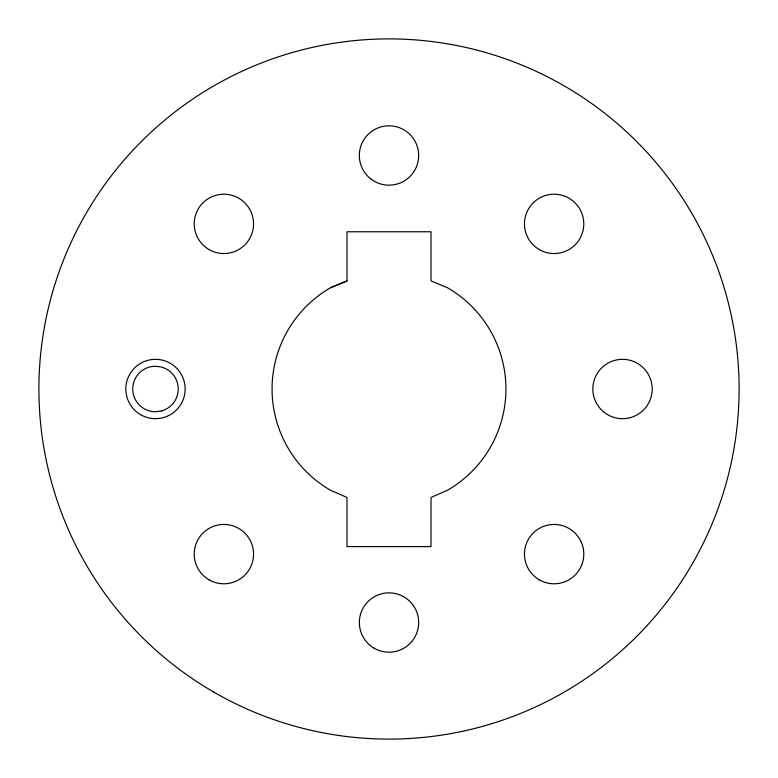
<?xml version="1.0" encoding="UTF-8"?>
<svg xmlns="http://www.w3.org/2000/svg" width="778" height="778" viewBox="0 0 778 778"><rect width="100%" height="100%" fill="white"/><g stroke="black" fill="none" stroke-linecap="round" stroke-linejoin="round"><path stroke-width="1.17" d="M330.533 287.734L346.988 280.916L346.988 231.766L431.012 231.766L431.012 280.916L447.467 287.734A116.933 116.933 0 0 1 447.467 490.266L431.012 497.443L431.012 546.594L346.988 546.594L346.988 497.443L330.533 490.266A116.933 116.933 0 0 1 330.533 287.734L346.988 280.916M161.377 410.979L155.483 411.757A22.756 22.756 0 0 1 132.727 389A22.756 22.756 0 0 1 155.483 366.244L161.377 367.022A22.756 22.756 0 0 1 161.377 410.979M374.169 648.21A29.671 29.671 0 0 0 418.671 622.517A29.671 29.671 0 0 0 374.169 596.823A29.671 29.671 0 0 0 374.169 648.21M213.95 692.196A350.1 350.1 0 0 0 739.1 389A350.1 350.1 0 0 0 213.95 85.804A350.1 350.1 0 0 0 213.95 692.196M603.534 411.805A29.671 29.671 0 0 0 651.76 394.038A29.671 29.671 0 0 0 612.257 361.157A29.671 29.671 0 0 0 603.534 411.805M370.941 179.028A29.671 29.671 0 0 0 418.418 159.354A29.671 29.671 0 0 0 377.641 128.069A29.671 29.671 0 0 0 370.941 179.028M209.049 579.814A29.671 29.671 0 0 0 253.55 554.121A29.671 29.671 0 0 0 209.049 528.427A29.671 29.671 0 0 0 209.049 579.814M539.29 579.814A29.671 29.671 0 0 0 583.792 554.121A29.671 29.671 0 0 0 539.29 528.427A29.671 29.671 0 0 0 539.29 579.814M539.29 249.573A29.671 29.671 0 0 0 583.792 223.879A29.671 29.671 0 0 0 539.29 198.186A29.671 29.671 0 0 0 539.29 249.573M209.049 249.573A29.671 29.671 0 0 0 253.55 223.879A29.671 29.671 0 0 0 209.049 198.186A29.671 29.671 0 0 0 209.049 249.573M140.653 414.693A29.671 29.671 0 0 0 185.154 389A29.671 29.671 0 0 0 140.653 363.307A29.671 29.671 0 0 0 140.653 414.693"/></g></svg>
